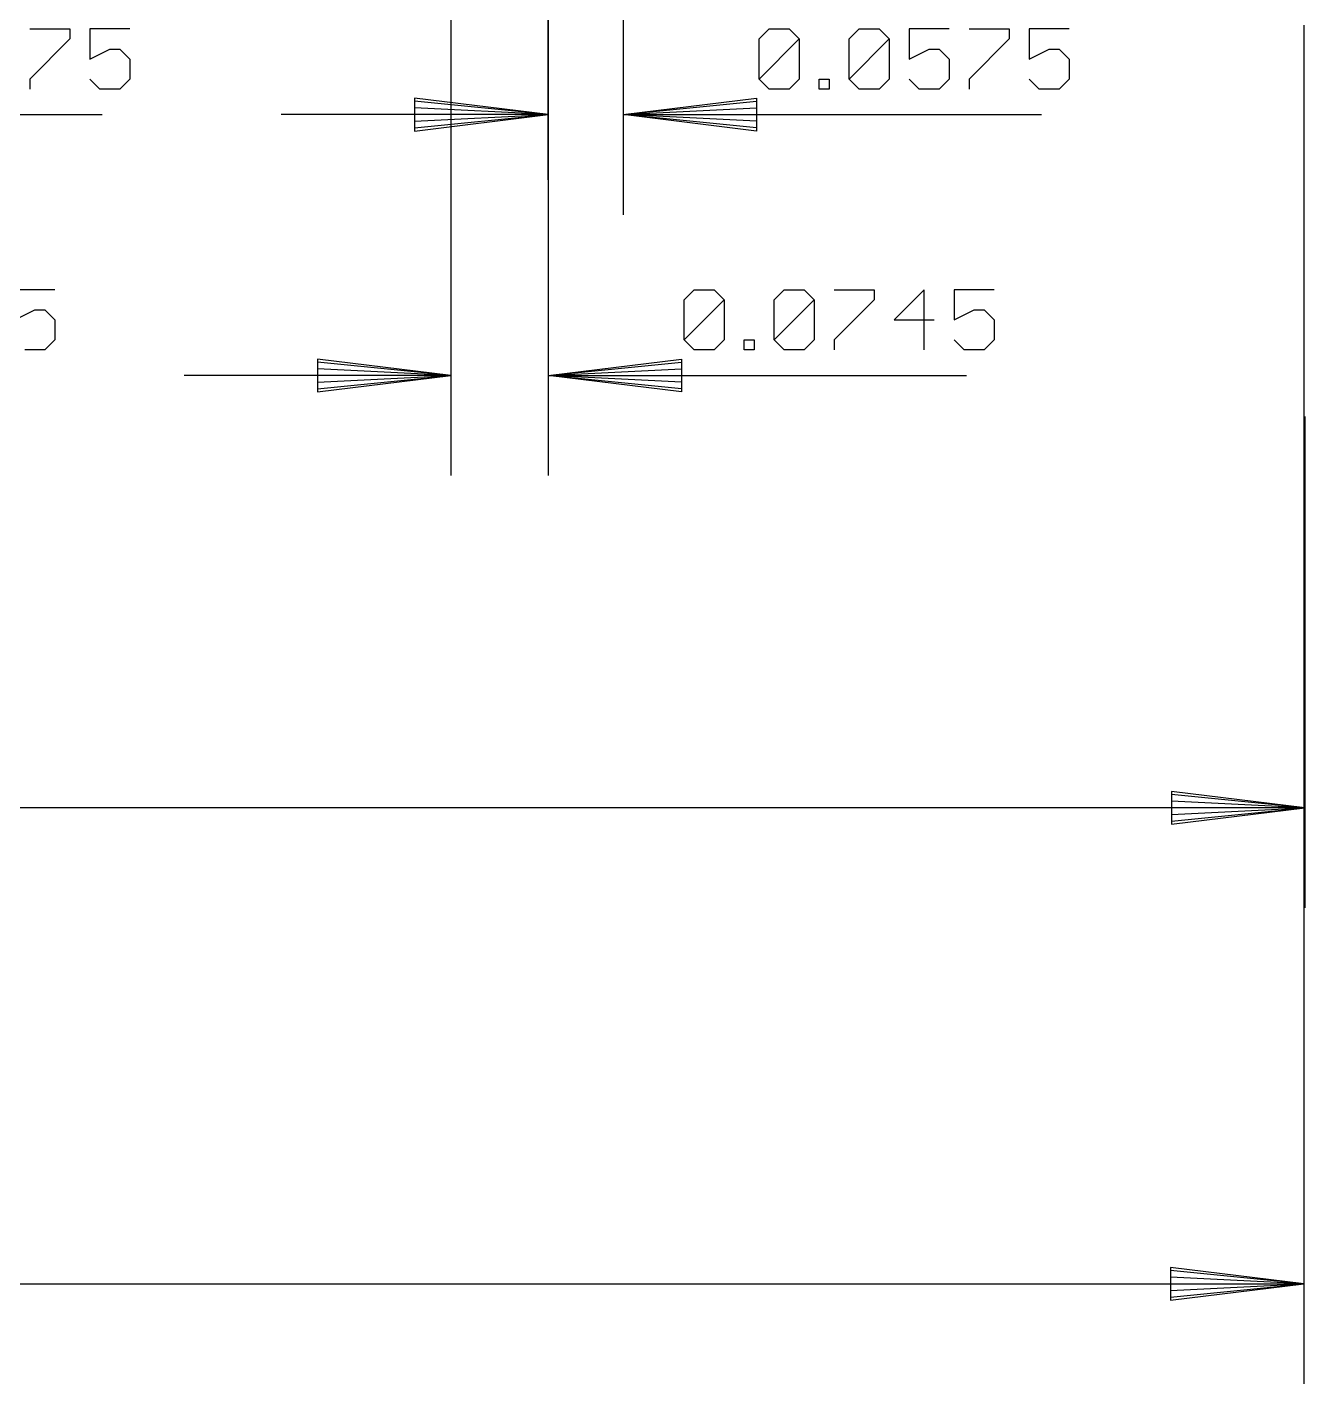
# Model space of a CAD drawing. Extents: x -0.28 to 5.55, y -0.74 to 2.72.
# Drawn here: x 3.92 to 4.9, y -0.742 to 0.299 of the extents above; entities that cross this region are included whole.
import ezdxf

# ---------------------------------------------------------------- set-up
doc = ezdxf.new("R2010")
doc.units = 0
doc.layers.add('47', color=253, linetype='CONTINUOUS')

msp = doc.modelspace()

# ---------------------------------------------------------------- linework, layer by layer
at = {"layer": '47'}
for p, q in [((4.377, 1.048), (4.377, 0.154728)), ((4.3195, 0.7815), (4.3195, -0.045272)), ((4.245, 0.5315), (4.245, -0.045272)), ((4.3195, 0.1815), (4.3195, 0.308272)), ((3.922, 0.297157), (3.952692, 0.297157)), ((3.952692, 0.297157), (3.952692, 0.289484)), ((3.998732, 0.297157), (3.968039, 0.297157)), ((3.968039, 0.297157), (3.968039, 0.274138)), ((4.481362, 0.289484), (4.489035, 0.297157)), ((4.489035, 0.297157), (4.504382, 0.297157)), ((4.504382, 0.297157), (4.512055, 0.289484)), ((4.550421, 0.289484), (4.558094, 0.297157)), ((4.558094, 0.297157), (4.573441, 0.297157)), ((4.573441, 0.297157), (4.581114, 0.289484)), ((4.627153, 0.297157), (4.59646, 0.297157)), ((4.59646, 0.297157), (4.59646, 0.274138)), ((4.6425, 0.297157), (4.673192, 0.297157)), ((4.673192, 0.297157), (4.673192, 0.289484)), ((4.719232, 0.297157), (4.688539, 0.297157)), ((4.688539, 0.297157), (4.688539, 0.274138)), ((4.899213, 0.3), (4.899213, -0.741772)), ((3.952692, 0.289484), (3.922, 0.258791)), ((3.968039, 0.274138), (3.983385, 0.281811)), ((3.983385, 0.281811), (3.991058, 0.281811)), ((3.991058, 0.281811), (3.998732, 0.274138)), ((4.481362, 0.258791), (4.481362, 0.289484)), ((4.481362, 0.258791), (4.512055, 0.289484)), ((4.512055, 0.289484), (4.512055, 0.258791)), ((4.550421, 0.258791), (4.550421, 0.289484)), ((4.550421, 0.258791), (4.581114, 0.289484)), ((4.581114, 0.289484), (4.581114, 0.258791)), ((4.59646, 0.274138), (4.611807, 0.281811)), ((4.611807, 0.281811), (4.61948, 0.281811)), ((4.61948, 0.281811), (4.627153, 0.274138)), ((4.673192, 0.289484), (4.6425, 0.258791)), ((4.688539, 0.274138), (4.703885, 0.281811)), ((4.703885, 0.281811), (4.711558, 0.281811)), ((4.711558, 0.281811), (4.719232, 0.274138)), ((3.998732, 0.274138), (3.998732, 0.258791)), ((4.627153, 0.274138), (4.627153, 0.258791)), ((4.719232, 0.274138), (4.719232, 0.258791)), ((3.922, 0.258791), (3.922, 0.251118)), ((3.975712, 0.251118), (3.968039, 0.258791)), ((3.991058, 0.251118), (3.975712, 0.251118)), ((3.998732, 0.258791), (3.991058, 0.251118)), ((4.489035, 0.251118), (4.481362, 0.258791)), ((4.504382, 0.251118), (4.489035, 0.251118)), ((4.512055, 0.258791), (4.504382, 0.251118)), ((4.527401, 0.251118), (4.527401, 0.258791)), ((4.527401, 0.258791), (4.535075, 0.258791)), ((4.535075, 0.251118), (4.527401, 0.251118)), ((4.535075, 0.258791), (4.535075, 0.251118)), ((4.558094, 0.251118), (4.550421, 0.258791)), ((4.573441, 0.251118), (4.558094, 0.251118)), ((4.581114, 0.258791), (4.573441, 0.251118)), ((4.604133, 0.251118), (4.59646, 0.258791)), ((4.61948, 0.251118), (4.604133, 0.251118)), ((4.627153, 0.258791), (4.61948, 0.251118)), ((4.6425, 0.258791), (4.6425, 0.251118)), ((4.696212, 0.251118), (4.688539, 0.258791)), ((4.711558, 0.251118), (4.696212, 0.251118)), ((4.719232, 0.258791), (4.711558, 0.251118)), ((4.3195, 0.2315), (4.217138, 0.244069)), ((4.217138, 0.244069), (4.217138, 0.218931)), ((4.3195, 0.2315), (4.217138, 0.241736)), ((4.377, 0.2315), (4.479362, 0.244069)), ((4.377, 0.2315), (4.479362, 0.241736)), ((4.479362, 0.244069), (4.479362, 0.218931)), ((3.6565, 0.2315), (3.977441, 0.2315)), ((4.3195, 0.2315), (4.114776, 0.2315)), ((4.3195, 0.2315), (4.217138, 0.236618)), ((4.217138, 0.218931), (4.3195, 0.2315)), ((4.217138, 0.226382), (4.3195, 0.2315)), ((4.217138, 0.221264), (4.3195, 0.2315)), ((4.377, 0.2315), (4.479362, 0.236618)), ((4.377, 0.2315), (4.697941, 0.2315)), ((4.479362, 0.218931), (4.377, 0.2315)), ((4.479362, 0.226382), (4.377, 0.2315)), ((4.479362, 0.221264), (4.377, 0.2315)), ((3.941232, 0.097157), (3.910539, 0.097157)), ((4.423862, 0.089484), (4.431535, 0.097157)), ((4.431535, 0.097157), (4.446882, 0.097157)), ((4.446882, 0.097157), (4.454555, 0.089484)), ((4.492921, 0.089484), (4.500594, 0.097157)), ((4.500594, 0.097157), (4.515941, 0.097157)), ((4.515941, 0.097157), (4.523614, 0.089484)), ((4.53896, 0.097157), (4.569653, 0.097157)), ((4.569653, 0.097157), (4.569653, 0.089484)), ((4.608019, 0.097157), (4.585, 0.074138)), ((4.608019, 0.051118), (4.608019, 0.097157)), ((4.661732, 0.097157), (4.631039, 0.097157)), ((4.631039, 0.097157), (4.631039, 0.074138)), ((4.423862, 0.058791), (4.423862, 0.089484)), ((4.423862, 0.058791), (4.454555, 0.089484)), ((4.454555, 0.089484), (4.454555, 0.058791)), ((4.492921, 0.058791), (4.492921, 0.089484)), ((4.492921, 0.058791), (4.523614, 0.089484)), ((4.523614, 0.089484), (4.523614, 0.058791)), ((4.569653, 0.089484), (4.53896, 0.058791)), ((3.910539, 0.074138), (3.925885, 0.081811)), ((3.925885, 0.081811), (3.933558, 0.081811)), ((3.933558, 0.081811), (3.941232, 0.074138)), ((3.941232, 0.074138), (3.941232, 0.058791)), ((4.585, 0.074138), (4.615692, 0.074138)), ((4.631039, 0.074138), (4.646385, 0.081811)), ((4.646385, 0.081811), (4.654058, 0.081811)), ((4.654058, 0.081811), (4.661732, 0.074138)), ((4.661732, 0.074138), (4.661732, 0.058791)), ((3.941232, 0.058791), (3.933558, 0.051118)), ((4.431535, 0.051118), (4.423862, 0.058791)), ((4.454555, 0.058791), (4.446882, 0.051118)), ((4.469901, 0.051118), (4.469901, 0.058791)), ((4.469901, 0.058791), (4.477575, 0.058791)), ((4.477575, 0.058791), (4.477575, 0.051118)), ((4.500594, 0.051118), (4.492921, 0.058791)), ((4.523614, 0.058791), (4.515941, 0.051118)), ((4.53896, 0.058791), (4.53896, 0.051118)), ((4.638712, 0.051118), (4.631039, 0.058791)), ((4.661732, 0.058791), (4.654058, 0.051118)), ((3.933558, 0.051118), (3.918212, 0.051118)), ((4.245, 0.0315), (4.142638, 0.044069)), ((4.142638, 0.044069), (4.142638, 0.018931)), ((4.245, 0.0315), (4.142638, 0.041736)), ((4.3195, 0.0315), (4.421862, 0.044069)), ((4.3195, 0.0315), (4.421862, 0.041736)), ((4.421862, 0.044069), (4.421862, 0.018931)), ((4.446882, 0.051118), (4.431535, 0.051118)), ((4.477575, 0.051118), (4.469901, 0.051118)), ((4.515941, 0.051118), (4.500594, 0.051118)), ((4.654058, 0.051118), (4.638712, 0.051118)), ((4.245, 0.0315), (4.040276, 0.0315)), ((4.245, 0.0315), (4.142638, 0.036618)), ((4.142638, 0.018931), (4.245, 0.0315)), ((4.142638, 0.026382), (4.245, 0.0315)), ((4.142638, 0.021264), (4.245, 0.0315)), ((4.3195, 0.0315), (4.421862, 0.036618)), ((4.3195, 0.0315), (4.640441, 0.0315)), ((4.421862, 0.018931), (4.3195, 0.0315)), ((4.421862, 0.026382), (4.3195, 0.0315)), ((4.421862, 0.021264), (4.3195, 0.0315)), ((4.9, 0), (4.9, -0.376772)), ((4.9, -0.3), (4.797638, -0.287431)), ((4.797638, -0.287431), (4.797638, -0.312569)), ((4.9, -0.3), (4.797638, -0.289764)), ((4.9, -0.3), (0, -0.3)), ((4.9, -0.3), (4.797638, -0.294882)), ((4.797638, -0.312569), (4.9, -0.3)), ((4.797638, -0.305118), (4.9, -0.3)), ((4.797638, -0.310236), (4.9, -0.3)), ((4.899213, -0.665), (4.79685, -0.652431)), ((4.79685, -0.652431), (4.79685, -0.677569)), ((4.899213, -0.665), (4.79685, -0.654764)), ((0.6, -0.665), (4.899213, -0.665)), ((4.899213, -0.665), (4.79685, -0.659882)), ((4.79685, -0.677569), (4.899213, -0.665)), ((4.79685, -0.670118), (4.899213, -0.665)), ((4.79685, -0.675236), (4.899213, -0.665))]:
    msp.add_line(p, q, dxfattribs=at)

doc.saveas('drawing.dxf')
